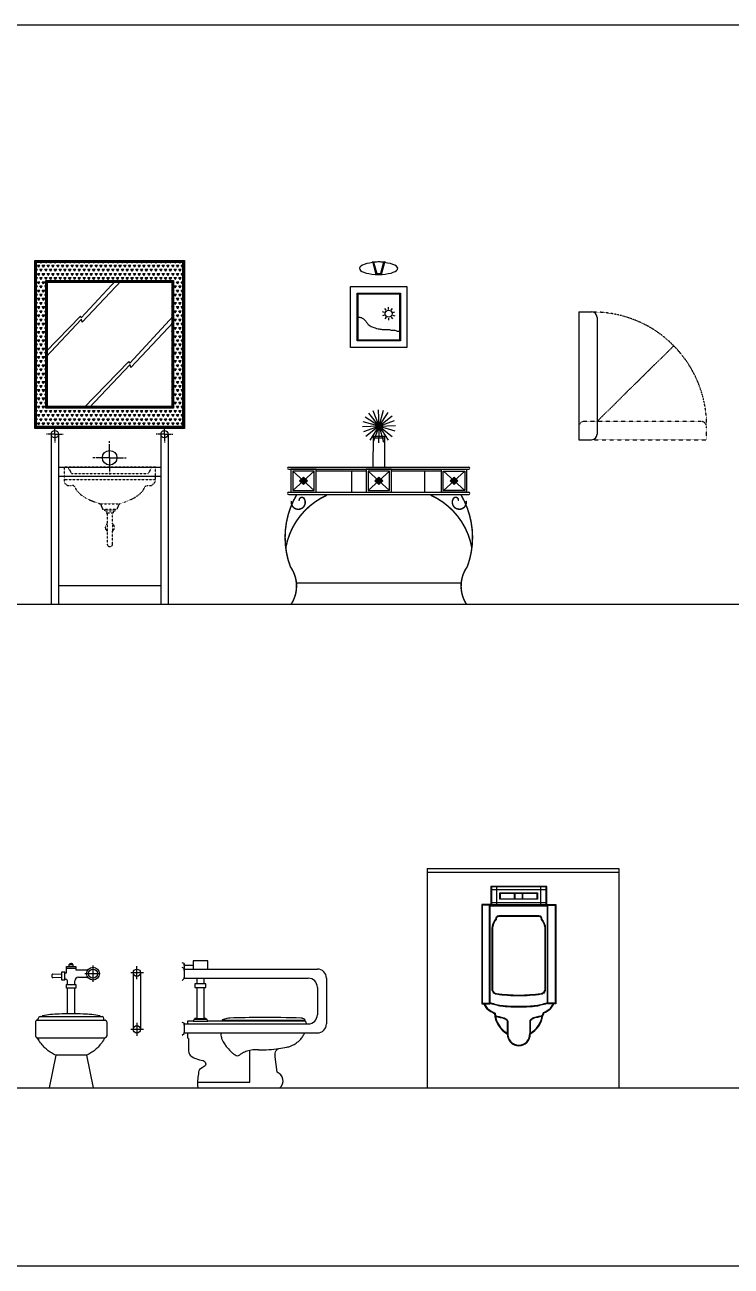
# Model space of a CAD drawing. Header units: inches. Extents: x -1249499 to 290957, y -589671 to 1013543.
# Drawn here: x -927999 to -924129, y 299738 to 306535 of the extents above; entities that cross this region are included whole.
import ezdxf

# ---------------------------------------------------------------- set-up
doc = ezdxf.new("R2010")
doc.units = ezdxf.units.IN
doc.header["$MEASUREMENT"] = 0
doc.linetypes.add('HIDDEN', pattern=[2, 1, -1])
for name, color, linetype in [('C', 1, 'Continuous'), ('F', 150, 'Continuous'), ('L', 7, 'Continuous'), ('P', 1, 'Continuous'), ('WIN', 4, 'Continuous')]:
    doc.layers.add(name, color=color, linetype=linetype)

# ---------------------------------------------------------------- blocks, each defined once
blk = doc.blocks.new('DL')
at = {"layer": 'F'}
blk.add_circle((0, 0), 50, dxfattribs=at)
at = {"layer": 'P'}
for p, q in [((0, 102.4), (0, 114.3)), ((0, 0), (0, 94)), ((-102.4, 0), (-114.3, 0)), ((0, 0), (-94, 0)), ((0, 0), (0, -94)), ((0, 0), (94, 0)), ((102.4, 0), (114.3, 0)), ((0, -102.4), (0, -114.3))]:
    blk.add_line(p, q, dxfattribs=at)

msp = doc.modelspace()

# ---------------------------------------------------------------- hatches: boundary and pattern name
at = {"layer": 'WIN'}
h = msp.add_hatch(dxfattribs=at)
h.set_pattern_fill('TRIANG', color=8, scale=70, style=0)
h.set_pattern_definition([(60, (-1398506.228, 715223.665), (-13.125, 22.7331668), [13.125, -13.125]), (120, (-1398506.228, 715223.665), (-26.25, 1e-08), [13.125, -13.125]), (0, (-1398512.79, 715235.031), (13.125, 22.7331668), [13.125, -13.125])])
h.paths.add_polyline_path([(-927933.9, 305235.6), (-927933.9, 304335.6), (-927133.9, 304335.6), (-927133.9, 305235.6)])
h.paths.add_polyline_path([(-927183.9, 305135.6), (-927183.9, 304435.6), (-927883.9, 304435.6), (-927883.9, 305135.6)], flags=16)
h.paths.add_polyline_path([(-927188.9, 305130.6), (-927188.9, 304440.6), (-927878.9, 304440.6), (-927878.9, 305130.6)], flags=0)
h.paths.add_polyline_path([(-927193.9, 305125.6), (-927193.9, 304445.6), (-927873.9, 304445.6), (-927873.9, 305125.6)], flags=0)

# ---------------------------------------------------------------- linework, layer by layer
for p, q in [((-926094.5, 305239.9), (-926074.8, 305168.5)), ((-926088.1, 305235.5), (-926071, 305173.4)), ((-926032.8, 305235.5), (-926049.9, 305173.4)), ((-926026.4, 305239.9), (-926046.1, 305168.5))]:
    msp.add_line(p, q)
at = {"color": 4}
for p, q in [((-926028.1, 304960.9), (-926039.4, 304964.6)), ((-926028.1, 304946.3), (-926039.4, 304942.6)), ((-926019.5, 304972.7), (-926026.5, 304982.3)), ((-926005.6, 304977.2), (-926005.6, 304989.1)), ((-925991.7, 304972.7), (-925984.7, 304982.3)), ((-925983.1, 304960.9), (-925971.8, 304964.6)), ((-925983.1, 304946.3), (-925971.8, 304942.6)), ((-926019.5, 304934.5), (-926026.5, 304924.9)), ((-926005.6, 304929.9), (-926005.6, 304918.1)), ((-925991.7, 304934.5), (-925984.7, 304924.9))]:
    msp.add_line(p, q, dxfattribs=at)
at = {"color": 6}
for p, q in [((-926058.1, 304337.2), (-926114.3, 304408.4)), ((-926058.1, 304337.2), (-926089.6, 304422.3)), ((-926058.1, 304337.2), (-926061.7, 304427.9)), ((-926058.1, 304337.2), (-926033.5, 304424.6)), ((-926058.1, 304337.2), (-926007.7, 304412.7)), ((-926058.1, 304337.2), (-926148.7, 304333.5)), ((-926058.1, 304337.2), (-926145.4, 304361.7)), ((-926058.1, 304337.2), (-926143.1, 304305.7)), ((-926058.1, 304337.2), (-926133.6, 304387.5)), ((-926058.7, 304337.2), (-926129.9, 304280.9)), ((-926058.7, 304337.2), (-926109, 304261.7)), ((-926058.1, 304337.2), (-926089.6, 304252.1)), ((-926058.1, 304337.2), (-926061.7, 304246.5)), ((-926058.1, 304337.2), (-925986.9, 304393.5)), ((-926058.1, 304337.2), (-925973, 304368.7)), ((-926058.1, 304337.2), (-925967.4, 304340.9)), ((-926058.1, 304337.2), (-926007.7, 304261.7)), ((-926058.1, 304337.2), (-925986.9, 304280.9)), ((-926058.1, 304337.2), (-926033.5, 304249.8)), ((-926058.1, 304337.2), (-925970.7, 304312.7))]:
    msp.add_line(p, q, dxfattribs=at)
at = {"color": 3}
for p, q in [((-926089.8, 304113.4), (-926089.1, 304283.3)), ((-926089.1, 304283.3), (-926029, 304283.1)), ((-926089, 304273.3), (-926029, 304273.1)), ((-926029, 304283.1), (-926029, 304113.3)), ((-926089.8, 304101.4), (-926029, 304101.4))]:
    msp.add_line(p, q, dxfattribs=at)
at = {"color": 3, "linetype": 'Continuous'}
for p, q in [((-927813.9, 304113.4), (-927253.9, 304113.4)), ((-927813.9, 304063.4), (-927253.9, 304063.4)), ((-927126.5, 301367.7), (-927136.5, 301372.7)), ((-927126.5, 301367.7), (-927126.5, 301312.7)), ((-927126.5, 301357.7), (-927126.5, 301367.7)), ((-927126.5, 301364.7), (-926395.9, 301364.7)), ((-927136.5, 301302.7), (-927126.5, 301312.7)), ((-927126.5, 301312.7), (-927126.5, 301317.7)), ((-927126.5, 301314.7), (-926445.9, 301314.7)), ((-926345.9, 301314.7), (-926345.9, 301064.7)), ((-926395.9, 301264.7), (-926395.9, 301114.7)), ((-927126.5, 301067.7), (-927136.5, 301072.7)), ((-927126.5, 301057.7), (-927126.5, 301067.7)), ((-927126.5, 301067.7), (-927126.5, 301012.7)), ((-927126.5, 301064.7), (-926445.9, 301064.7)), ((-927136.5, 301002.7), (-927126.5, 301012.7)), ((-927126.5, 301012.7), (-927126.5, 301017.7)), ((-927126.5, 301014.7), (-926395.9, 301014.7))]:
    msp.add_line(p, q, dxfattribs=at)
at = {"color": 7, "linetype": 'HIDDEN'}
for p, q in [((-927762.6, 304113.4), (-927742.6, 304078.4)), ((-927742.6, 304078.4), (-927322.6, 304078.4)), ((-927302.6, 304113.4), (-927322.6, 304078.4)), ((-927282.6, 304043.4), (-927782.6, 304043.4)), ((-927584.1, 303912.2), (-927481, 303912.2)), ((-927562.6, 303883.4), (-927502.6, 303883.4)), ((-927552.6, 303873.4), (-927512.6, 303873.4)), ((-927547.6, 303863.4), (-927517.6, 303863.4)), ((-927547.6, 303803.4), (-927547.6, 303763.4)), ((-927517.6, 303803.4), (-927517.6, 303763.4))]:
    msp.add_line(p, q, dxfattribs=at)
at = {"color": 8}
for p, q in [((-926413.2, 304091.4), (-926530.2, 303985.4)), ((-926530.2, 304091.4), (-926413.2, 303985.4)), ((-926000.9, 304091.4), (-926117.9, 303985.4)), ((-926117.9, 304091.4), (-926000.9, 303985.4)), ((-925705.5, 304091.4), (-925588.6, 303985.4)), ((-925588.6, 304091.4), (-925705.5, 303985.4))]:
    msp.add_line(p, q, dxfattribs=at)
at = {"color": 7}
for p, q in [((-926471.6, 304057.9), (-926493, 304038.5)), ((-926471.6, 304057.9), (-926450.1, 304038.5)), ((-926059.3, 304057.9), (-926080.7, 304038.5)), ((-926059.3, 304057.9), (-926037.8, 304038.5)), ((-925647.1, 304057.8), (-925668.5, 304038.4)), ((-925647.1, 304057.8), (-925625.6, 304038.4)), ((-926493, 304038.5), (-926471.6, 304019.1)), ((-926450.1, 304038.5), (-926471.6, 304019.1)), ((-926080.7, 304038.5), (-926059.3, 304019.1)), ((-926037.8, 304038.5), (-926059.3, 304019.1)), ((-925668.5, 304038.4), (-925647.1, 304018.9)), ((-925625.6, 304038.4), (-925647.1, 304018.9))]:
    msp.add_line(p, q, dxfattribs=at)
at = {"color": 4, "linetype": 'Continuous'}
for p, q in [((-927076.5, 301409.7), (-927076.5, 301364.7)), ((-927126.5, 301394.7), (-927126.5, 301364.7)), ((-927006.5, 301284.7), (-927066.5, 301284.7)), ((-927056.5, 301314.7), (-927016.5, 301314.7)), ((-927066.5, 301264.7), (-927006.5, 301264.7)), ((-927076.5, 301079.7), (-926996.5, 301079.7)), ((-927071.5, 301089.7), (-927001.5, 301089.7)), ((-927066.5, 301094.7), (-927006.5, 301094.7)), ((-926766.5, 300744.7), (-926766.5, 300918.7)), ((-927051.5, 300744.7), (-926766.5, 300744.7))]:
    msp.add_line(p, q, dxfattribs=at)
at = {"color": 3}
msp.add_lwpolyline([(-926213.6, 305102.8), (-925905, 305102.8), (-925905, 304768.3), (-926213.6, 304768.3)], close=True, dxfattribs=at)
msp.add_lwpolyline([(-926177.6, 305066.8), (-925941, 305066.8), (-925941, 304804.3), (-926177.6, 304804.3)], close=True)
at = {"color": 8}
for points in [[(-926175.2, 305064.4), (-925943.4, 305064.4), (-925943.4, 304806.7), (-926175.2, 304806.7)], [(-926173.2, 305062.4), (-925945.4, 305062.4), (-925945.4, 304808.7), (-926173.2, 304808.7)], [(-925395.6, 301782.7), (-925189.6, 301782.7), (-925189.6, 301746.7), (-925395.6, 301746.7)]]:
    msp.add_lwpolyline(points, close=True, dxfattribs=at)
at = {"color": 6, "const_width": 1}
msp.add_lwpolyline([(-926058.3, 304337.5), (-926058.5, 304283.2)], dxfattribs=at)
at = {"color": 6, "linetype": 'HIDDEN'}
msp.add_lwpolyline([(-927481, 303912.2, 0.020646), (-927447.6, 303923.4, 0.013547), (-927419.5, 303934.9, 0.021788), (-927402.6, 303943.4, 0.020663), (-927386.3, 303953.3, 0.023211), (-927372.6, 303963.4, 0.026148), (-927364.6, 303970.6, 0.01597), (-927352.6, 303983.4, 0.107164), (-927344.4, 303998, -0.145822), (-927337.6, 304008.4, -0.058427), (-927331.3, 304012.5, -0.116434), (-927327.6, 304013.4), (-927317.6, 304013.4), (-927302.6, 304013.4), (-927292.6, 304023.4), (-927287.6, 304028.4, 0.116434), (-927284.1, 304034, 0.080612), (-927282.6, 304043.4), (-927282.6, 304113.4), (-927782.6, 304113.4), (-927782.6, 304043.4, 0.09902), (-927782, 304031.6, 0.126205), (-927777.6, 304023.4, 0.058981), (-927767.6, 304014.9, 0.148069), (-927762.6, 304013.4), (-927747.6, 304013.4), (-927737.6, 304013.4, -0.116434), (-927733.9, 304012.5, -0.058427), (-927727.6, 304008.4, -0.145822), (-927720.7, 303998, 0.107164), (-927712.6, 303983.4, 0.01597), (-927700.5, 303970.6, 0.026148), (-927692.6, 303963.4, 0.023211), (-927678.9, 303953.3, 0.020663), (-927662.6, 303943.4, 0.021788), (-927645.6, 303934.9, 0.013547), (-927617.6, 303923.4, 0.020646), (-927584.1, 303912.2), (-927572.6, 303883.4), (-927562.6, 303883.4), (-927562.6, 303873.4), (-927552.6, 303873.4), (-927552.6, 303863.4), (-927547.6, 303863.4), (-927547.6, 303803.4, 0.5), (-927547.6, 303763.4), (-927547.6, 303693.4, 1), (-927517.6, 303693.4), (-927517.6, 303763.4, 0.5), (-927517.6, 303803.4), (-927517.6, 303863.4), (-927512.6, 303863.4), (-927512.6, 303873.4), (-927502.6, 303873.4), (-927502.6, 303883.4), (-927492.6, 303883.4)], format="xyb", close=True, dxfattribs=at)
at = {"color": 3}
for points in [[(-926402.7, 304101.4), (-926540.7, 304101.4), (-926540.7, 303975.4), (-926402.7, 303975.4), (-926402.7, 304101.4)], [(-925990.4, 304101.4), (-926128.4, 304101.4), (-926128.4, 303975.4), (-925990.4, 303975.4), (-925990.4, 304101.4)], [(-925716.1, 304101.4), (-925578.1, 304101.4), (-925578.1, 303975.4), (-925716.1, 303975.4), (-925716.1, 304101.4)]]:
    msp.add_lwpolyline(points, dxfattribs=at)
at = {"color": 4}
for points in [[(-926412.7, 304091.4), (-926530.7, 304091.4), (-926530.7, 303985.4), (-926412.7, 303985.4)], [(-926000.4, 304091.4), (-926118.4, 304091.4), (-926118.4, 303985.4), (-926000.4, 303985.4)], [(-925706.1, 304091.4), (-925588.1, 304091.4), (-925588.1, 303985.4), (-925706.1, 303985.4)]]:
    msp.add_lwpolyline(points, close=True, dxfattribs=at)
at = {"color": 7, "const_width": 8}
for points in [[(-926508.6, 303963.4, 0.225987), (-926544.1, 303568.3)], [(-926344, 303959.5, 0.246518), (-926568.7, 303673.5)], [(-926538, 303928.2, 1.558039), (-926470.4, 303943.9, 0.752089), (-926494.9, 303928.7)], [(-925774.7, 303959.5, -0.246518), (-925550.1, 303673.5)], [(-925581, 303928.6, -1.558039), (-925648.7, 303944.3, -0.752089), (-925624.1, 303929.1)], [(-925610.2, 303963.4, -0.225987), (-925574.7, 303568.3)], [(-926538.9, 303363.4, 0.307361), (-926544.6, 303569.1)], [(-925579.8, 303363.4, -0.307361), (-925574.2, 303569.1)]]:
    msp.add_lwpolyline(points, format="xyb", dxfattribs=at)
at = {"color": 7}
for points in [[(-926996.5, 301364.7), (-926996.5, 301409.7), (-927076.5, 301409.7), (-927076.5, 301384.7), (-927126.5, 301384.7), (-927126.5, 301394.7), (-927136.5, 301399.7)], [(-927056.5, 301314.7), (-927056.5, 301284.7), (-927066.5, 301284.7), (-927066.5, 301264.7), (-927056.5, 301264.7), (-927056.5, 301094.7), (-927066.5, 301094.7), (-927066.5, 301089.7), (-927071.5, 301089.7), (-927076.5, 301079.7), (-927106.5, 301079.7), (-927106.5, 301064.7)]]:
    msp.add_lwpolyline(points, dxfattribs=at)
msp.add_lwpolyline([(-926456, 301064.7, 0.032626), (-926456.5, 301069.7, 0.154941), (-926460.3, 301077.1, 0.198912), (-926466.5, 301079.7), (-926721.5, 301079.7), (-926996.5, 301079.7), (-927001.5, 301089.7), (-927006.5, 301089.7), (-927006.5, 301094.7), (-927016.5, 301094.7), (-927016.5, 301264.7), (-927006.5, 301264.7), (-927006.5, 301284.7), (-927016.5, 301284.7), (-927016.5, 301314.7)], format="xyb", dxfattribs=at)
msp.add_lwpolyline([(-926916.5, 301084.7), (-926681.5, 301084.7), (-926461.5, 301084.7, 0.668179), (-926461.2, 301085.2, 0.041616), (-926466.5, 301089.7, 0.145358), (-926484.6, 301095.9, 0.012317), (-926706.5, 301099.7, 0.00485), (-926875.1, 301096.7, 0.049532), (-926891.5, 301094.7, 0.0389), (-926916.9, 301086.7, 0.825793)], format="xyb", close=True, dxfattribs=at)
at = {"color": 3}
msp.add_lwpolyline([(-927106.5, 301014.7), (-927106.5, 300989.7, 0.414214), (-927101.5, 300984.7), (-927101.5, 300949.7), (-927101.5, 300914.7, 0.095415), (-927091.5, 300889.7, 0.076007), (-927061.5, 300874.7, 0.076076), (-927021.5, 300864.7, -0.044565), (-927011.5, 300854.7, -0.04442), (-927006.5, 300844.7, -0.144476), (-927011.5, 300834.7), (-927026.5, 300824.7), (-927041.5, 300814.7, 0.166782), (-927046.5, 300799.7, 0.01527), (-927051.5, 300764.7, 0.031511), (-927051.5, 300714.7), (-926816.5, 300714.7), (-926601.5, 300714.7, 0.576682), (-926616.5, 300799.7), (-926626.5, 300884.7, -0.016465), (-926626.5, 300904.7, -0.065056), (-926621.5, 300919.7, -0.131309), (-926606.5, 300929.7, 0.00553), (-926563.7, 300937, 0.019167), (-926551.5, 300939.7, 0.05183), (-926535.3, 300945.8, 0.032539), (-926511.5, 300959.7, 0.047947), (-926489.6, 300977.7, 0.063625), (-926476.5, 300994.7, 0.031597), (-926467, 301013.3, 0.003185), (-926466.5, 301014.7)], format="xyb", dxfattribs=at)
at = {"color": 4}
msp.add_circle((-926005.6, 304953.6), 19.1, dxfattribs=at)
at = {"color": 3, "linetype": 'Continuous'}
for centre, start, end in [((-926395.9, 301314.7), 0, 90), ((-926445.9, 301264.7), 0, 90), ((-926445.9, 301114.7), 270, 0), ((-926395.9, 301064.7), 270, 0)]:
    msp.add_arc(centre, 50, start, end, dxfattribs=at)
at = {"color": 4}
for centre, radius, start, end in [((-926566.3, 301054), 361.4, 186.25184, 188.1301), ((-926788.1, 301022.3), 137.3, 188.1301, 193.7626), ((-926844.9, 301008.4), 78.8, 193.7626, 206.56505), ((-926745.1, 301058.3), 190.4, 206.56505, 214.79402), ((-926746.8, 301057.1), 188.3, 214.79402, 221.18593), ((-926555.1, 301224.9), 443.1, 221.18593, 225.35132), ((-926694.9, 301485.6), 562.9, 267.64797, 279.0374), ((-926823.8, 300952.9), 60.7, 225.35132, 233.1301), ((-926708.9, 301106.1), 252.3, 233.1301, 236.94418), ((-926834, 300907.9), 18.2, 226.67462, 313.32538), ((-926735.7, 300786.6), 138, 123.69007, 128.45371), ((-926787, 300863.5), 45.5, 115.39379, 123.69007), ((-926706.9, 300694.9), 232.2, 111.80141, 115.39379), ((-926730.7, 300754.3), 168.2, 107.58091, 111.80141), ((-926725.6, 300738.3), 185, 87.64797, 107.58091)]:
    msp.add_arc(centre, radius, start, end, dxfattribs=at)
at = {"color": 6}
msp.add_ellipse((-926060.5, 305201.5), major_axis=(-104.6, 0), ratio=0.31795, start_param=-1.258533, end_param=4.400126, dxfattribs=at)
at = {"color": 7}
for points, knots in [([(-926032.8, 305235.5), (-926035.1, 305235.7), (-926037.3, 305235.9), (-926048.1, 305236.6), (-926056.8, 305236.8), (-926073.1, 305236.6), (-926080.7, 305236.2), (-926088.1, 305235.5)], [4.4468967, 4.4468967, 4.4468967, 4.4468967, 4.5126224, 4.5126224, 4.7605753, 4.7605753, 4.9778791, 4.9778791, 4.9778791, 4.9778791]), ([(-926071, 305173.4), (-926068, 305173.3), (-926065, 305173.2), (-926058, 305173.2), (-926053.9, 305173.3), (-926049.9, 305173.4)], [7.7517841, 7.7517841, 7.7517841, 7.7517841, 7.8391043, 7.8391043, 7.9561793, 7.9561793, 7.9561793, 7.9561793])]:
    msp.add_open_spline(points, degree=3, knots=knots, dxfattribs=at)
at = {"color": 4}
msp.add_open_spline([(-926173.2, 304935.4), (-926166.9, 304934.7), (-926154.4, 304933.2), (-926138.8, 304922.7), (-926127.9, 304908.3), (-926117, 304890.9), (-926092.5, 304879.6), (-926067.1, 304871.2), (-926040.9, 304866.8), (-926021.8, 304867.1), (-926003.3, 304868.6), (-925987.1, 304860.4), (-925969.9, 304864.8), (-925957.4, 304856.6), (-925949.8, 304857.9), (-925945.4, 304858.2)], degree=3, knots=[1.654458, 1.654458, 1.654458, 1.654458, 17.163557, 33.093068, 46.69281, 62.38661, 83.399843, 111.553004, 129.966728, 149.112954, 159.643171, 175.430578, 192.688577, 199.978492, 210.955066, 210.955066, 210.955066, 210.955066], dxfattribs=at)
for points in [[(-926094.5, 305239.9), (-926088.1, 305235.5), (-926074.8, 305168.5), (-926071, 305173.4)], [(-926026.4, 305239.9), (-926032.8, 305235.5), (-926094.5, 305239.9), (-926088.1, 305235.5)], [(-926046.1, 305168.5), (-926049.9, 305173.4), (-926026.4, 305239.9), (-926032.8, 305235.5)], [(-926074.8, 305168.5), (-926071, 305173.4), (-926046.1, 305168.5), (-926049.9, 305173.4)]]:
    msp.add_solid(points)
at = {"color": 7}
for points in [[(-926471.6, 304057.9), (-926450.1, 304038.5), (-926493, 304038.5), (-926471.6, 304019.1)], [(-926059.3, 304057.9), (-926037.8, 304038.5), (-926080.7, 304038.5), (-926059.3, 304019.1)], [(-925647.1, 304057.8), (-925625.6, 304038.4), (-925668.5, 304038.4), (-925647.1, 304018.9)]]:
    msp.add_solid(points, dxfattribs=at)
at = {"layer": 'C', "color": 7, "const_width": 8}
msp.add_lwpolyline([(-926511.3, 303478.4), (-925608, 303478.4)], dxfattribs=at)
at = {"layer": 'DEFPOINTS', "color": 3, "linetype": 'ByBlock'}
msp.add_point((-927813.9, 304113.4), dxfattribs=at)
msp.add_point((-927813.9, 304113.4), dxfattribs=at)
at = {"layer": 'F', "color": 3}
for p, q in [((-926552.7, 304113.4), (-925566.1, 304113.4)), ((-926552.7, 304101.4), (-925566.1, 304101.4)), ((-926552.7, 303975.4), (-925566.1, 303975.4)), ((-926552.7, 303963.4), (-925566.1, 303963.4)), ((-925442.6, 301814.7), (-925442.6, 301714.7)), ((-925142.6, 301814.7), (-925442.6, 301814.7)), ((-925492.6, 301714.7), (-925492.6, 301177.7)), ((-925442.6, 301714.7), (-925492.6, 301714.7)), ((-925452.6, 301177.7), (-925452.6, 301714.7)), ((-925142.6, 301714.7), (-925092.6, 301714.7)), ((-925132.6, 301177.7), (-925132.6, 301714.7)), ((-925092.6, 301714.7), (-925092.6, 301177.7)), ((-925492.6, 301177.7), (-925452.6, 301177.7)), ((-925092.6, 301177.7), (-925132.6, 301177.7))]:
    msp.add_line(p, q, dxfattribs=at)
at = {"layer": 'F', "color": 8}
for p, q in [((-925445.6, 301817.7), (-925445.6, 301717.7)), ((-925139.6, 301817.7), (-925445.6, 301817.7)), ((-925495.6, 301717.7), (-925495.6, 301174.7)), ((-925445.6, 301717.7), (-925495.6, 301717.7)), ((-925449.6, 301174.7), (-925449.6, 301711.7)), ((-925139.6, 301717.7), (-925089.6, 301717.7)), ((-925135.6, 301174.7), (-925135.6, 301711.7)), ((-925089.6, 301717.7), (-925089.6, 301174.7)), ((-925495.6, 301174.7), (-925484.5, 301174.7)), ((-925481.2, 301174.7), (-925449.6, 301174.7)), ((-925104.1, 301174.7), (-925135.6, 301174.7)), ((-925089.6, 301174.7), (-925100.7, 301174.7))]:
    msp.add_line(p, q, dxfattribs=at)
at = {"layer": 'F', "color": 6, "linetype": 'Continuous'}
for p, q in [((-925412.6, 301714.7), (-925412.6, 301814.7)), ((-925172.6, 301714.7), (-925172.6, 301814.7)), ((-925442.6, 301799.7), (-925142.6, 301799.7)), ((-925442.6, 301729.7), (-925142.6, 301729.7))]:
    msp.add_line(p, q, dxfattribs=at)
at = {"layer": 'F', "color": 3, "linetype": 'Continuous'}
for p, q in [((-925142.6, 301714.7), (-925142.6, 301814.7)), ((-925442.6, 301714.7), (-925142.6, 301714.7))]:
    msp.add_line(p, q, dxfattribs=at)
at = {"layer": 'F', "color": 8, "linetype": 'Continuous'}
for p, q in [((-925139.6, 301717.7), (-925139.6, 301817.7)), ((-925315.6, 301749.7), (-925315.6, 301779.7)), ((-925269.6, 301749.7), (-925269.6, 301779.7)), ((-925449.6, 301711.7), (-925135.6, 301711.7)), ((-925442.6, 301717.7), (-925142.6, 301717.7))]:
    msp.add_line(p, q, dxfattribs=at)
at = {"layer": 'F', "color": 4, "linetype": 'Continuous'}
for p, q in [((-925392.6, 301779.7), (-925192.6, 301779.7)), ((-925392.6, 301749.7), (-925392.6, 301779.7)), ((-925392.6, 301749.7), (-925192.6, 301749.7)), ((-925312.6, 301749.7), (-925312.6, 301779.7)), ((-925272.6, 301749.7), (-925272.6, 301779.7)), ((-925192.6, 301749.7), (-925192.6, 301779.7))]:
    msp.add_line(p, q, dxfattribs=at)
at = {"layer": 'F', "color": 8}
msp.add_lwpolyline([(-925292.6, 301217.7, -0.036425), (-925415.1, 301226.6, -0.226752), (-925432.6, 301237.7, -0.024533), (-925437.2, 301245.7, -0.116434), (-925437.6, 301247.7), (-925437.6, 301267.7), (-925437.6, 301477.7), (-925437.6, 301587.7, -0.189309), (-925417.9, 301637.9, -0.412742), (-925402.6, 301657.7), (-925292.6, 301657.7), (-925182.6, 301657.7, -0.412742), (-925167.4, 301637.9, -0.189309), (-925147.6, 301587.7), (-925147.6, 301477.7), (-925147.6, 301267.7), (-925147.6, 301247.7, -0.116434), (-925148.1, 301245.7, -0.024533), (-925152.6, 301237.7, -0.226752), (-925170.1, 301226.6, -0.036425)], format="xyb", close=True, dxfattribs=at)
at = {"layer": 'F', "color": 6}
msp.add_lwpolyline([(-925292.6, 301220.7, -0.036438), (-925414.7, 301229.6, -0.227271), (-925430.1, 301239.3, -0.024533), (-925434.5, 301247.1, -0.116434), (-925434.6, 301247.7), (-925434.6, 301587.7, -0.194686), (-925414.7, 301637, -0.436496), (-925402.4, 301654.7), (-925182.8, 301654.7, -0.436496), (-925170.6, 301637, -0.194686), (-925150.6, 301587.7), (-925150.6, 301247.7, -0.116434), (-925150.8, 301247.1, -0.024533), (-925155.2, 301239.3, -0.227271), (-925170.5, 301229.6, -0.036438)], format="xyb", close=True, dxfattribs=at)
for points in [[(-925421.3, 301110.6, 0.006897), (-925412.6, 301107.7, 0.044651), (-925388.3, 301102.1, -0.068281), (-925372.6, 301097.7, -0.094181), (-925356.3, 301086.6, -0.198912), (-925352.6, 301077.7), (-925352.6, 301012.6)], [(-925163.9, 301110.6, -0.006897), (-925172.6, 301107.7, -0.044651), (-925196.9, 301102.1, 0.068281), (-925212.6, 301097.7, 0.094181), (-925228.9, 301086.6, 0.198912), (-925232.6, 301077.7), (-925232.6, 301012.6)]]:
    msp.add_lwpolyline(points, format="xyb", dxfattribs=at)
at = {"layer": 'F', "color": 8}
for points in [[(-925420.8, 301107.3, 0.005713), (-925413.5, 301104.8, 0.044651), (-925388.8, 301099.1, -0.068281), (-925373.8, 301094.9, -0.094181), (-925358.4, 301084.4, -0.198912), (-925355.6, 301077.7), (-925355.6, 301014.2)], [(-925164.4, 301107.3, -0.005713), (-925171.7, 301104.8, -0.044651), (-925196.5, 301099.1, 0.068281), (-925211.4, 301094.9, 0.094181), (-925226.8, 301084.4, 0.198912), (-925229.6, 301077.7), (-925229.6, 301014.2)]]:
    msp.add_lwpolyline(points, format="xyb", dxfattribs=at)
at = {"layer": 'F', "color": 6}
for centre in [(-927833.9, 304293.4), (-927233.9, 304293.4)]:
    msp.add_circle(centre, 20, dxfattribs=at)
at = {"layer": 'F', "color": 3}
for centre, radius, start, end in [((-926552.7, 304107.4), 6, 90, 270), ((-925566.1, 304107.4), 6, 270, 90), ((-926552.7, 303969.4), 6, 90, 270), ((-925566.1, 303969.4), 6, 270, 90), ((-925327.1, 301251.1), 172, 205.2631, 213.69007), ((-925443, 301173.7), 32.6, 213.69007, 233.12173), ((-925327.4, 301328), 225.4, 233.12173, 245.07038), ((-925257.9, 301328), 225.4, 296.56505, 306.87827), ((-925142.2, 301173.7), 32.6, 306.87827, 326.30993), ((-925258.2, 301251.1), 172, 326.30993, 334.7369), ((-925292.6, 301127.7), 129.8, 181.80874, 242.56472), ((-925292.6, 301127.7), 129.8, 297.43528, 352.46084), ((-925216.1, 301142.7), 61.2, 328.40942, 344.51139), ((-925292.6, 301007.7), 60, 175.41942, 270), ((-925292.6, 301007.7), 60, 270, 4.58058)]:
    msp.add_arc(centre, radius, start, end, dxfattribs=at)
at = {"layer": 'F', "color": 8}
for centre, radius, start, end in [((-925327.1, 301251.1), 175, 205.88723, 213.69007), ((-925443, 301173.7), 35.6, 213.69007, 233.12173), ((-925327.4, 301328), 228.4, 233.12173, 244.60948), ((-925321.9, 301572.4), 411.8, 251.93501, 262.23669), ((-925292.6, 302128.5), 967.8, 264.95755, 270), ((-925292.6, 302128.5), 967.8, 270, 275.04245), ((-925263.3, 301572.4), 411.8, 277.76331, 288.06499), ((-925257.9, 301328), 228.4, 296.89584, 306.87827), ((-925142.2, 301173.7), 35.6, 306.87827, 326.30993), ((-925258.2, 301251.1), 175, 326.30993, 334.11277), ((-925292.6, 301127.7), 132.8, 182.60518, 241.71773), ((-925292.6, 301127.7), 132.8, 298.28227, 352.18707), ((-925216.1, 301142.7), 64.2, 328.98245, 343.31497), ((-925292.6, 301007.7), 63, 177.22828, 270), ((-925292.6, 301007.7), 63, 270, 2.77172)]:
    msp.add_arc(centre, radius, start, end, dxfattribs=at)
at = {"layer": 'F', "color": 6}
for centre, radius, start, end in [((-925321.9, 301572.4), 414.8, 252.07011, 262.23669), ((-925292.6, 302128.5), 970.8, 264.95755, 270), ((-925292.6, 302128.5), 970.8, 270, 275.04245), ((-925263.3, 301572.4), 414.8, 277.76331, 287.92989)]:
    msp.add_arc(centre, radius, start, end, dxfattribs=at)
at = {"layer": 'L', "color": 3}
for p, q in [((-927853.9, 304293.4), (-927853.9, 303363.4)), ((-927813.9, 304293.4), (-927813.9, 303363.4)), ((-927253.9, 304293.4), (-927253.9, 303363.4)), ((-927213.9, 304293.4), (-927213.9, 303363.4)), ((-927794.9, 301349.7), (-927779.9, 301349.7)), ((-927794.9, 301304.7), (-927794.9, 301349.7)), ((-927779.9, 301304.7), (-927779.9, 301349.7)), ((-927405.2, 301344.7), (-927405.2, 301034.7)), ((-927365.2, 301344.7), (-927365.2, 301034.7)), ((-927779.9, 301304.7), (-927794.9, 301304.7)), ((-927779.9, 301309.7), (-927774.9, 301309.7)), ((-927769.9, 301279.7), (-927719.9, 301279.7)), ((-927769.9, 301259.7), (-927769.9, 301279.7)), ((-927719.9, 301279.7), (-927719.9, 301259.7)), ((-927719.9, 301259.7), (-927769.9, 301259.7)), ((-927940.2, 301073.2), (-927940.3, 301071.3)), ((-927940.3, 301071.3), (-927940.3, 301002.7)), ((-927939.6, 301077.2), (-927940.2, 301073.2)), ((-927938, 301080.3), (-927939.6, 301077.2)), ((-927937.1, 301081.6), (-927938, 301080.3)), ((-927936.1, 301082.8), (-927937.1, 301081.6)), ((-927934.9, 301083.7), (-927936.1, 301082.8)), ((-927934.9, 301083.7), (-927933.7, 301084.4)), ((-927933.7, 301084.4), (-927934.9, 301083.7)), ((-927933.7, 301084.4), (-927932.3, 301084.9)), ((-927932.3, 301084.9), (-927933.7, 301084.4)), ((-927932.3, 301084.9), (-927931.1, 301085)), ((-927931.1, 301085), (-927932.3, 301084.9)), ((-927931.1, 301085), (-927558.8, 301085)), ((-927924.9, 301085), (-927924.9, 301094.7)), ((-927914.9, 301104.7), (-927574.9, 301104.7)), ((-927564.9, 301085), (-927564.9, 301094.7)), ((-927557.5, 301084.9), (-927558.8, 301085)), ((-927558.8, 301085), (-927557.5, 301084.9)), ((-927556.1, 301084.4), (-927557.5, 301084.9)), ((-927557.5, 301084.9), (-927556.1, 301084.4)), ((-927555, 301083.7), (-927556.1, 301084.4)), ((-927556.1, 301084.4), (-927555, 301083.7)), ((-927555, 301083.7), (-927553.8, 301082.8)), ((-927553.8, 301082.8), (-927552.7, 301081.6)), ((-927552.7, 301081.6), (-927551.8, 301080.3)), ((-927551.8, 301080.3), (-927550.2, 301077.2)), ((-927550.2, 301077.2), (-927549.6, 301073.2)), ((-927549.6, 301073.2), (-927549.5, 301071.3)), ((-927549.5, 301071.3), (-927549.5, 301002.7)), ((-927940.3, 301002.7), (-927940.2, 301000.7)), ((-927940.2, 301000.7), (-927940, 300998.8)), ((-927940, 300998.8), (-927939.5, 300997)), ((-927939.5, 300997), (-927938.9, 300995.3)), ((-927938.9, 300995.3), (-927938, 300993.7)), ((-927551, 300995.3), (-927551.8, 300993.7)), ((-927550.3, 300997), (-927551, 300995.3)), ((-927549.9, 300998.8), (-927550.3, 300997)), ((-927549.6, 301000.7), (-927549.9, 300998.8)), ((-927549.5, 301002.7), (-927549.6, 301000.7)), ((-927938, 300993.7), (-927937.1, 300992.3)), ((-927937.1, 300992.3), (-927936.1, 300991.2)), ((-927936.1, 300991.2), (-927934.9, 300990.2)), ((-927934.9, 300990.2), (-927933.7, 300989.6)), ((-927933.7, 300989.6), (-927932.3, 300989.1)), ((-927932.3, 300989.1), (-927931.1, 300989)), ((-927931.1, 300989), (-927558.8, 300989)), ((-927926.7, 300981.9), (-927931.1, 300989)), ((-927926.7, 300981.9), (-927922.3, 300975)), ((-927922.3, 300975), (-927926.7, 300981.9)), ((-927917.6, 300968.2), (-927922.3, 300975)), ((-927912.9, 300961.7), (-927917.6, 300968.2)), ((-927908, 300955.4), (-927912.9, 300961.7)), ((-927903, 300949.4), (-927908, 300955.4)), ((-927898, 300943.5), (-927903, 300949.4)), ((-927892.7, 300937.9), (-927898, 300943.5)), ((-927887.3, 300932.5), (-927892.7, 300937.9)), ((-927881.9, 300927.4), (-927887.3, 300932.5)), ((-927876.3, 300922.5), (-927881.9, 300927.4)), ((-927607.9, 300927.4), (-927613.5, 300922.5)), ((-927602.5, 300932.5), (-927607.9, 300927.4)), ((-927597.1, 300937.9), (-927602.5, 300932.5)), ((-927591.9, 300943.5), (-927597.1, 300937.9)), ((-927586.8, 300949.4), (-927591.9, 300943.5)), ((-927581.8, 300955.4), (-927586.8, 300949.4)), ((-927576.9, 300961.7), (-927581.8, 300955.4)), ((-927572.2, 300968.2), (-927576.9, 300961.7)), ((-927567.6, 300975), (-927572.2, 300968.2)), ((-927563.1, 300981.9), (-927567.6, 300975)), ((-927558.8, 300989), (-927563.1, 300981.9)), ((-927557.5, 300989.1), (-927558.8, 300989)), ((-927556.1, 300989.6), (-927557.5, 300989.1)), ((-927555, 300990.2), (-927556.1, 300989.6)), ((-927553.8, 300991.2), (-927555, 300990.2)), ((-927552.7, 300992.3), (-927553.8, 300991.2)), ((-927551.8, 300993.7), (-927552.7, 300992.3)), ((-927870.7, 300917.9), (-927876.3, 300922.5)), ((-927864.9, 300913.6), (-927870.7, 300917.9)), ((-927828.7, 300893), (-927865.9, 300714.7)), ((-927859.1, 300909.4), (-927864.9, 300913.6)), ((-927853.1, 300905.6), (-927859.1, 300909.4)), ((-927847.1, 300902), (-927853.1, 300905.6)), ((-927841, 300898.7), (-927847.1, 300902)), ((-927834.8, 300895.7), (-927841, 300898.7)), ((-927828.7, 300893), (-927834.8, 300895.7)), ((-927661.2, 300893), (-927828.7, 300893)), ((-927655, 300895.7), (-927661.2, 300893)), ((-927661.2, 300893), (-927623.9, 300714.7)), ((-927648.8, 300898.7), (-927655, 300895.7)), ((-927642.7, 300902), (-927648.8, 300898.7)), ((-927636.8, 300905.6), (-927642.7, 300902)), ((-927630.8, 300909.4), (-927636.8, 300905.6)), ((-927625, 300913.6), (-927630.8, 300909.4)), ((-927619.2, 300917.9), (-927625, 300913.6)), ((-927613.5, 300922.5), (-927619.2, 300917.9))]:
    msp.add_line(p, q, dxfattribs=at)
at = {"layer": 'L', "color": 6}
for p, q in [((-927794.9, 301335.2), (-927844.9, 301337.2)), ((-927779.9, 301344.7), (-927769.9, 301344.7)), ((-927769.9, 301379.7), (-927719.9, 301379.7)), ((-927769.9, 301344.7), (-927769.9, 301379.7)), ((-927769.9, 301369.7), (-927719.9, 301369.7)), ((-927754.9, 301389.7), (-927734.9, 301389.7)), ((-927754.9, 301379.7), (-927754.9, 301389.7)), ((-927734.9, 301389.7), (-927734.9, 301379.7)), ((-927719.9, 301379.7), (-927719.9, 301359.7)), ((-927719.9, 301359.7), (-927653.6, 301359.7)), ((-927794.9, 301319.2), (-927844.9, 301317.2)), ((-927764.9, 301279.7), (-927764.9, 301299.7)), ((-927724.9, 301279.7), (-927724.9, 301299.7)), ((-927704.9, 301319.7), (-927653.6, 301319.7)), ((-927764.9, 301119.5), (-927764.9, 301259.7)), ((-927724.9, 301119.5), (-927724.9, 301259.7))]:
    msp.add_line(p, q, dxfattribs=at)
at = {"layer": 'L', "color": 1}
for p, q in [((-927669.9, 301339.7), (-927584.9, 301339.7)), ((-927624.9, 301294.7), (-927624.9, 301384.7)), ((-927349.2, 301344.7), (-927417.2, 301344.7)), ((-927385.2, 301308.7), (-927385.2, 301380.7)), ((-927385.2, 301070.7), (-927385.2, 300998.7)), ((-927349.2, 301034.7), (-927417.2, 301034.7))]:
    msp.add_line(p, q, dxfattribs=at)
at = {"layer": 'L', "color": 6}
for points in [[(-927844.9, 301337.2, 0.155331), (-927847, 301336.5, 0.106739), (-927849, 301334.2, 0.072994), (-927850.3, 301331.2, 0.059469), (-927850.8, 301327.2, 0.059469), (-927850.3, 301323.2, 0.072994), (-927849, 301320.1, 0.106739), (-927847, 301317.8, 0.155331), (-927844.9, 301317.2, 0.155331)], [(-927734.9, 301389.7, 0.174705), (-927735.5, 301391.4, 0.104203), (-927737.8, 301393.2, 0.064948), (-927740.9, 301394.3, 0.051099), (-927744.9, 301394.7, 0.051099), (-927749, 301394.3, 0.064948), (-927752, 301393.2, 0.104203), (-927754.3, 301391.4, 0.174705), (-927754.9, 301389.7, 0.174705)]]:
    msp.add_lwpolyline(points, format="xyb", dxfattribs=at)
at = {"layer": 'L', "color": 3}
msp.add_lwpolyline([(-927584.9, 301104.7, 0.350425), (-927587.8, 301108.3, 0.032288), (-927631.8, 301115.3, 0.013667), (-927678.7, 301118.4, 0.009704), (-927744.9, 301119.7, 0.009704), (-927811.1, 301118.4, 0.013667), (-927858.1, 301115.3, 0.032288), (-927902, 301108.3, 0.350425), (-927904.9, 301104.7, 0.350425)], format="xyb", dxfattribs=at)
at = {"layer": 'L', "color": 6}
for centre, radius in [((-927624.9, 301339.7), 35), ((-927385.2, 301344.7), 20), ((-927385.2, 301034.7), 20)]:
    msp.add_circle(centre, radius, dxfattribs=at)
at = {"layer": 'L', "color": 3}
msp.add_circle((-927624.9, 301339.7), 25, dxfattribs=at)
at = {"layer": 'L', "color": 6}
for centre, radius, start, end in [((-927774.9, 301299.7), 10, 0, 90), ((-927704.9, 301299.7), 20, 90, 180)]:
    msp.add_arc(centre, radius, start, end, dxfattribs=at)
at = {"layer": 'L', "color": 3}
for centre, start, end in [((-927914.9, 301094.7), 90, 180), ((-927574.9, 301094.7), 0, 90)]:
    msp.add_arc(centre, 10, start, end, dxfattribs=at)
at = {"layer": 'P', "color": 8}
for p, q in [((-927689.9, 304930.9), (-927500.1, 305135.6)), ((-927684, 304907.8), (-927469.2, 305135.6)), ((-927883.9, 304744.4), (-927693.9, 304940.5)), ((-927689.9, 304930.9), (-927693.9, 304940.5)), ((-927424.1, 304682.7), (-927183.9, 304941.7)), ((-927883.9, 304715.6), (-927687.5, 304924)), ((-927684, 304907.8), (-927687.5, 304924)), ((-927418.2, 304659.6), (-927183.9, 304908)), ((-927676.9, 304435.6), (-927428, 304692.3)), ((-927648.1, 304435.6), (-927421.6, 304675.8)), ((-927424.1, 304682.7), (-927428, 304692.3)), ((-927418.2, 304659.6), (-927421.6, 304675.8))]:
    msp.add_line(p, q, dxfattribs=at)
at = {"layer": 'P'}
for p, q in [((-927833.9, 304334.3), (-927833.9, 304339.1)), ((-927833.9, 304293.4), (-927833.9, 304331)), ((-927233.9, 304334.3), (-927233.9, 304339.1)), ((-927233.9, 304293.4), (-927233.9, 304331)), ((-927874.9, 304293.4), (-927879.7, 304293.4)), ((-927833.9, 304293.4), (-927871.5, 304293.4)), ((-927833.9, 304293.4), (-927796.3, 304293.4)), ((-927833.9, 304293.4), (-927833.9, 304255.8)), ((-927793, 304293.4), (-927788.2, 304293.4)), ((-927274.9, 304293.4), (-927279.7, 304293.4)), ((-927233.9, 304293.4), (-927271.5, 304293.4)), ((-927233.9, 304293.4), (-927196.3, 304293.4)), ((-927233.9, 304293.4), (-927233.9, 304255.8)), ((-927193, 304293.4), (-927188.2, 304293.4)), ((-927833.9, 304252.4), (-927833.9, 304247.6)), ((-927233.9, 304252.4), (-927233.9, 304247.6))]:
    msp.add_line(p, q, dxfattribs=at)
at = {"layer": 'P', "color": 7}
msp.add_line((-927213.9, 304133.4), (-927213.9, 304083.4), dxfattribs=at)
at = {"layer": 'P', "color": 3}
msp.add_line((-927813.9, 304113.4), (-927813.9, 304063.4), dxfattribs=at)
at = {"layer": 'WIN', "color": 8}
for p, q in [((-927943.9, 305245.6), (-927933.9, 305235.6)), ((-927133.9, 305235.6), (-927123.9, 305245.6)), ((-927883.9, 305135.6), (-927873.9, 305125.6)), ((-927193.9, 305125.6), (-927183.9, 305135.6)), ((-927883.9, 304435.6), (-927873.9, 304445.6)), ((-927193.9, 304445.6), (-927183.9, 304435.6)), ((-927933.9, 304335.6), (-927943.9, 304325.6)), ((-927133.9, 304335.6), (-927123.9, 304325.6)), ((-926208.5, 304093.4), (-926208.5, 303975.4)), ((-925808.5, 304093.4), (-925808.5, 303975.4))]:
    msp.add_line(p, q, dxfattribs=at)
at = {"layer": 'WIN', "color": 3}
for p, q in [((-924963.7, 304963.4), (-924893.7, 304963.4)), ((-924963.7, 304963.4), (-924963.7, 304263.4)), ((-924863.7, 304933.4), (-924863.7, 304293.4)), ((-924963.7, 304263.4), (-924893.7, 304263.4)), ((-931171.7, 303363.4), (-918886.8, 303363.4)), ((-925794.1, 301914.7), (-925794.1, 300714.7)), ((-924745.4, 301914.7), (-924745.4, 300714.7)), ((-931171.7, 300714.7), (-918910.7, 300714.7))]:
    msp.add_line(p, q, dxfattribs=at)
at = {"layer": 'WIN', "color": 8, "linetype": 'HIDDEN', "ltscale": 0.3}
for p, q in [((-924863.7, 304363.4), (-924443.7, 304777.8)), ((-924293.7, 304363.4), (-924933.7, 304363.4)), ((-924263.7, 304263.4), (-924263.7, 304333.4)), ((-924893.7, 304263.4), (-924263.7, 304263.4))]:
    msp.add_line(p, q, dxfattribs=at)
at = {"layer": 'WIN', "color": 6}
for p, q in [((-926402.7, 304093.4), (-926128.4, 304093.4)), ((-925990.4, 304093.4), (-925716.1, 304093.4)), ((-925794.1, 301914.7), (-924745.4, 301914.7)), ((-925794.1, 301894.7), (-924745.4, 301894.7))]:
    msp.add_line(p, q, dxfattribs=at)
at = {"layer": 'WIN', "color": 7}
msp.add_line((-927253.9, 303463.4), (-927813.9, 303463.4), dxfattribs=at)
at = {"layer": 'WIN', "color": 2}
msp.add_line((-930088.9, 303363.4), (-927863.2, 303363.4), dxfattribs=at)
at = {"layer": 'WIN', "color": 7}
msp.add_lwpolyline([(-932006.9, 306535.3), (-917434.7, 306535.3), (-917434.7, 299737.8), (-932006.9, 299737.8)], close=True, dxfattribs=at)
at = {"layer": 'WIN', "color": 8}
for points in [[(-927943.9, 305245.6), (-927123.9, 305245.6), (-927123.9, 304325.6), (-927943.9, 304325.6)], [(-927938.9, 305240.6), (-927128.9, 305240.6), (-927128.9, 304330.6), (-927938.9, 304330.6)], [(-927878.9, 305130.6), (-927188.9, 305130.6), (-927188.9, 304440.6), (-927878.9, 304440.6)], [(-927873.9, 305125.6), (-927193.9, 305125.6), (-927193.9, 304445.6), (-927873.9, 304445.6)]]:
    msp.add_lwpolyline(points, close=True, dxfattribs=at)
at = {"layer": 'WIN', "color": 6}
msp.add_lwpolyline([(-927933.9, 305235.6), (-927133.9, 305235.6), (-927133.9, 304335.6), (-927933.9, 304335.6)], close=True, dxfattribs=at)
at = {"layer": 'WIN', "color": 3}
msp.add_lwpolyline([(-927883.9, 305135.6), (-927183.9, 305135.6), (-927183.9, 304435.6), (-927883.9, 304435.6)], close=True, dxfattribs=at)
for centre, start, end in [((-924893.7, 304933.4), 0, 90), ((-924893.7, 304293.4), 270, 0)]:
    msp.add_arc(centre, 30, start, end, dxfattribs=at)
at = {"layer": 'WIN', "color": 8, "linetype": 'HIDDEN', "ltscale": 0.3}
for centre, radius, start in [((-924886.2, 304339.9), 622.6, 359.40197), ((-924293.7, 304333.4), 30, 0)]:
    msp.add_arc(centre, radius, start, 90, dxfattribs=at)
at = {"layer": 'WIN', "color": 8, "linetype": 'HIDDEN', "ltscale": 0.2}
msp.add_arc((-924933.7, 304333.4), 30, 90, 180, dxfattribs=at)

# ---------------------------------------------------------------- block references
at = {"layer": 'F', "xscale": 0.7999999999883585, "yscale": 0.7999999999883585, "zscale": 0.7999999999883585}
msp.add_blockref('DL', (-927533.9, 304164.3), dxfattribs=at)

doc.saveas('drawing.dxf')
